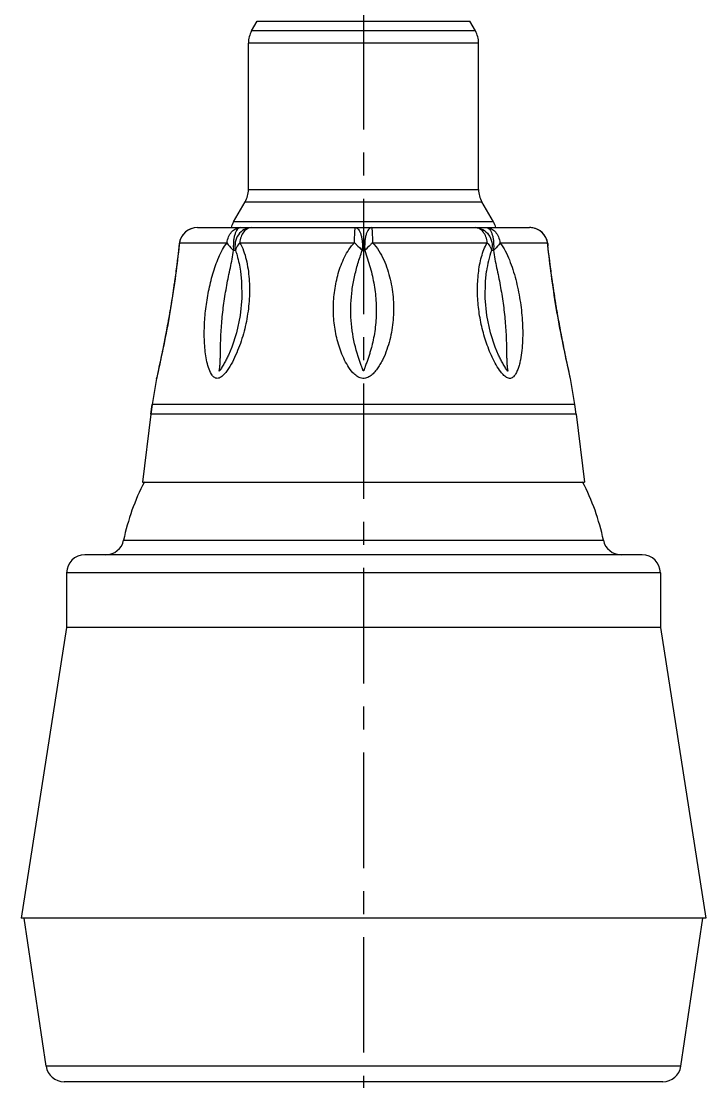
# Model space of a CAD drawing. Header units: millimetres. Extents: x 601 to 1195, y -13 to 407.
# Drawn here: x 702.9 to 740.6, y 237 to 295.4 of the extents above; entities that cross this region are included whole.
import ezdxf

# ---------------------------------------------------------------- set-up
doc = ezdxf.new("R2010")
doc.units = ezdxf.units.MM
doc.header["$LTSCALE"] = 0.1
doc.linetypes.add('CENTERX2', pattern=[101.6, 63.5, -12.7, 12.7, -12.7])
doc.layers.add('02___PRT_ALL_AXES', color=7, linetype='Continuous')
doc.layers.add('CENTER', color=1, linetype='CENTERX2')

msp = doc.modelspace()

# ---------------------------------------------------------------- linework, layer by layer
at = {"color": 7, "linetype": 'Continuous'}
for p, q in [((715.901, 295.356), (727.592, 295.356)), ((727.901, 294.82), (715.592, 294.82)), ((728.08, 294.154), (715.413, 294.154)), ((715.413, 286.088), (728.08, 286.088)), ((715.234, 285.421), (728.258, 285.421)), ((728.901, 284.308), (714.592, 284.308)), ((712.604, 283.999), (730.888, 283.999)), ((711.614, 283.118), (711.607, 283.058)), ((711.619, 283.163), (711.611, 283.117)), ((711.616, 283.138), (711.614, 283.118)), ((711.619, 283.163), (711.616, 283.138)), ((711.619, 283.163), (714.237, 283.163)), ((714.933, 283.163), (721.254, 283.163)), ((722.238, 283.163), (728.559, 283.163)), ((729.255, 283.163), (731.874, 283.163)), ((731.874, 283.163), (731.881, 283.117)), ((731.876, 283.139), (731.874, 283.163)), ((731.879, 283.118), (731.876, 283.139)), ((731.887, 283.045), (731.879, 283.118)), ((731.881, 283.117), (731.897, 282.981)), ((711.564, 282.718), (711.541, 282.53)), ((731.951, 282.53), (731.897, 282.981)), ((731.982, 282.276), (731.948, 282.553)), ((711.473, 281.971), (711.425, 281.6)), ((711.488, 282.091), (711.457, 281.844)), ((711.516, 282.322), (711.473, 281.971)), ((732.036, 281.843), (732.005, 282.091)), ((732.067, 281.6), (732.02, 281.971)), ((711.398, 281.396), (711.363, 281.138)), ((714.98, 281.601), (714.98, 281.596)), ((728.512, 281.596), (728.513, 281.601)), ((732.097, 281.372), (732.058, 281.673)), ((732.129, 281.138), (732.094, 281.396)), ((711.309, 280.751), (711.281, 280.562)), ((711.337, 280.948), (711.296, 280.662)), ((711.366, 281.155), (711.329, 280.893)), ((732.197, 280.662), (732.155, 280.948)), ((732.211, 280.562), (732.184, 280.751)), ((711.232, 280.235), (711.201, 280.037)), ((711.263, 280.443), (711.228, 280.21)), ((711.296, 280.662), (711.254, 280.382)), ((732.238, 280.382), (732.197, 280.662)), ((732.265, 280.21), (732.229, 280.443)), ((732.292, 280.037), (732.261, 280.235)), ((711.141, 279.67), (711.104, 279.446)), ((711.152, 279.734), (711.128, 279.587)), ((711.177, 279.886), (711.141, 279.67)), ((711.202, 280.045), (711.171, 279.849)), ((732.322, 279.849), (732.29, 280.045)), ((732.351, 279.67), (732.316, 279.886)), ((732.365, 279.587), (732.341, 279.734)), ((732.389, 279.446), (732.351, 279.67)), ((711.035, 279.052), (711.005, 278.881)), ((711.058, 279.179), (711.031, 279.026)), ((711.085, 279.334), (711.057, 279.177)), ((711.113, 279.498), (711.08, 279.31)), ((732.412, 279.31), (732.38, 279.498)), ((732.435, 279.177), (732.408, 279.334)), ((732.462, 279.026), (732.435, 279.179)), ((732.479, 278.929), (732.457, 279.052)), ((732.501, 278.81), (732.462, 279.026)), ((710.93, 278.478), (710.89, 278.269)), ((710.95, 278.584), (710.91, 278.371)), ((710.971, 278.695), (710.93, 278.478)), ((710.992, 278.81), (710.954, 278.608)), ((711.013, 278.929), (710.979, 278.742)), ((732.522, 278.695), (732.488, 278.881)), ((732.543, 278.584), (732.513, 278.742)), ((732.563, 278.476), (732.538, 278.608)), ((732.586, 278.354), (732.562, 278.478)), ((710.817, 277.895), (710.776, 277.688)), ((710.861, 278.117), (710.816, 277.89)), ((710.883, 278.233), (710.853, 278.074)), ((710.906, 278.354), (710.871, 278.17)), ((732.609, 278.233), (732.583, 278.371)), ((732.632, 278.117), (732.602, 278.269)), ((732.658, 277.981), (732.621, 278.17)), ((732.696, 277.79), (732.654, 278.004)), ((732.728, 277.631), (732.694, 277.801)), ((710.681, 277.22), (710.628, 276.963)), ((710.718, 277.399), (710.67, 277.169)), ((710.748, 277.55), (710.716, 277.392)), ((710.782, 277.715), (710.737, 277.492)), ((732.76, 277.47), (732.716, 277.688)), ((732.793, 277.308), (732.756, 277.492)), ((732.837, 277.099), (732.792, 277.316)), ((710.575, 276.71), (710.494, 276.328)), ((710.629, 276.971), (710.568, 276.679)), ((714.314, 276.978), (714.314, 276.977)), ((729.179, 276.977), (729.178, 276.978)), ((732.879, 276.897), (732.829, 277.134)), ((732.924, 276.679), (732.863, 276.971)), ((733.063, 276.019), (732.918, 276.71)), ((710.452, 276.126), (710.372, 275.747)), ((710.444, 276.078), (710.393, 275.841)), ((710.492, 276.319), (710.446, 276.097)), ((710.503, 276.371), (710.484, 276.278)), ((733.055, 276.047), (733.038, 276.128)), ((733.105, 275.817), (733.055, 276.047)), ((710.363, 275.702), (710.124, 274.267)), ((710.363, 275.702), (710.372, 275.749)), ((710.364, 275.705), (710.363, 275.702)), ((710.366, 275.712), (710.364, 275.705)), ((710.377, 275.768), (710.366, 275.712)), ((710.393, 275.841), (710.377, 275.768)), ((733.121, 275.743), (733.063, 276.019)), ((733.113, 275.779), (733.105, 275.817)), ((733.115, 275.767), (733.113, 275.779)), ((733.129, 275.702), (733.115, 275.767)), ((733.368, 274.267), (733.129, 275.702)), ((710.046, 273.729), (709.58, 269.999)), ((710.046, 273.729), (710.124, 274.267)), ((733.447, 273.729), (710.046, 273.729)), ((733.368, 274.267), (710.124, 274.267)), ((733.447, 273.729), (733.368, 274.267)), ((733.447, 273.729), (733.913, 269.999)), ((709.58, 269.999), (733.913, 269.999)), ((708.548, 266.799), (734.944, 266.799)), ((737.079, 265.999), (706.413, 265.999)), ((738.08, 264.999), (705.413, 264.999)), ((739.206, 237.852), (704.286, 237.852)), ((738.217, 236.999), (705.276, 236.999))]:
    msp.add_line(p, q, dxfattribs=at)
for points in [[(711.611, 283.117), (711.544, 282.553), (711.51, 282.276)], [(732.02, 281.971), (731.976, 282.322), (731.951, 282.53)], [(711.435, 281.673), (711.395, 281.372), (711.366, 281.155)], [(714.98, 281.596), (715.041, 281.03), (715.051, 280.122), (714.954, 279.155), (714.756, 278.216), (714.499, 277.418), (714.314, 276.977)], [(729.179, 276.977), (728.993, 277.417), (728.736, 278.216), (728.539, 279.154), (728.442, 280.122), (728.451, 281.03), (728.512, 281.596)], [(732.163, 280.893), (732.127, 281.155), (732.097, 281.372)], [(710.482, 276.268), (710.471, 276.219), (710.461, 276.172)]]:
    msp.add_lwpolyline(points, dxfattribs=at)
for centre, radius, start, end in [((716.746, 294.154), 1.333, 150, 180), ((726.746, 294.154), 1.333, 0, 30), ((714.08, 286.088), 1.333, 330, 0), ((729.413, 286.088), 1.333, 180, 210), ((715.746, 283.642), 1.333, 150, 164.39924), ((727.746, 283.642), 1.333, 15.60076, 30), ((712.605, 283), 0.999, 90.02819, 170.5801), ((712.604, 282.999), 1, 90.00254, 160.31586), ((730.888, 282.997), 1.002, 76.13542, 89.97178), ((730.888, 282.999), 1, 19.69743, 89.99745), ((730.889, 283.002), 0.997, 70.98665, 76.10915), ((730.888, 283), 0.999, 62.30693, 70.98487), ((730.887, 282.999), 1.001, 55.88503, 62.29214), ((730.888, 283), 0.999, 48.62497, 55.88649), ((730.886, 282.998), 1.001, 41.48754, 48.60936), ((730.887, 282.999), 1, 35.05441, 41.48855), ((712.602, 282.999), 0.998, 170.53412, 173.22207), ((712.606, 282.998), 1.002, 160.31561, 170.52802), ((730.886, 282.998), 1.002, 27.45035, 35.04267), ((730.888, 283), 0.999, 21.53794, 27.44797), ((730.882, 282.998), 1.005, 12.89022, 21.52559), ((730.886, 282.998), 1.002, 9.47197, 19.68439), ((730.889, 282.999), 0.998, 9.45458, 12.88862), ((730.89, 282.999), 0.998, 6.77709, 9.46587), ((735.222, 280.581), 6.787, 161.44572, 171.36104), ((732.143, 275.538), 1, 9.46232, 12.21867), ((723.276, 272.075), 13.333, 170.53768, 172.87498), ((720.216, 272.075), 13.333, 7.12502, 9.46232), ((707.569, 266.999), 1, 270, 348.46976), ((735.924, 266.999), 1, 191.53024, 270), ((706.413, 264.999), 1, 90, 180), ((737.08, 264.999), 1, 0, 90), ((705.276, 237.999), 1, 188.42697, 270), ((738.217, 237.999), 1, 270, 351.57303)]:
    msp.add_arc(centre, radius, start, end, dxfattribs=at)
for points, knots in [([(714.237, 283.163), (714.251, 283.276), (714.306, 283.491), (714.468, 283.765), (714.696, 283.952), (714.88, 283.999), (714.968, 283.999)], [0, 0, 0, 0, 0.283142, 0.545597, 0.782117, 1, 1, 1, 1]), ([(714.968, 283.999), (714.937, 283.999), (714.869, 283.975), (714.787, 283.891), (714.716, 283.764), (714.657, 283.601), (714.614, 283.407), (714.579, 283.117), (714.581, 282.891), (714.597, 282.741)], [0, 0, 0, 0, 0.065091, 0.145907, 0.249038, 0.374392, 0.518325, 0.675201, 1, 1, 1, 1]), ([(715.596, 283.999), (715.456, 283.999), (715.166, 283.925), (714.833, 283.623), (714.658, 283.199), (714.668, 282.888), (714.704, 282.741)], [0, 0, 0, 0, 0.239708, 0.486484, 0.741639, 1, 1, 1, 1]), ([(715.596, 283.999), (715.516, 283.999), (715.345, 283.95), (715.14, 283.761), (714.994, 283.488), (714.946, 283.275), (714.933, 283.163)], [0, 0, 0, 0, 0.207209, 0.439829, 0.706628, 1, 1, 1, 1]), ([(721.254, 283.163), (721.255, 283.273), (721.257, 283.431), (721.264, 283.631), (721.27, 283.754), (721.276, 283.855), (721.283, 283.928), (721.29, 283.973), (721.296, 283.993), (721.3, 283.999), (721.302, 283.999)], [0, 0, 0, 0, 0.39239, 0.564374, 0.713073, 0.833896, 0.923217, 0.978527, 0.993158, 1, 1, 1, 1]), ([(721.302, 283.999), (721.332, 283.999), (721.4, 283.975), (721.482, 283.89), (721.552, 283.764), (721.611, 283.601), (721.654, 283.407), (721.688, 283.117), (721.686, 282.891), (721.671, 282.741)], [0, 0, 0, 0, 0.064819, 0.145444, 0.248498, 0.373872, 0.517893, 0.6749, 1, 1, 1, 1]), ([(722.19, 283.999), (722.16, 283.999), (722.093, 283.975), (722.011, 283.89), (721.94, 283.764), (721.882, 283.601), (721.839, 283.407), (721.804, 283.117), (721.807, 282.891), (721.822, 282.741)], [0, 0, 0, 0, 0.064819, 0.145443, 0.248497, 0.373871, 0.517893, 0.6749, 1, 1, 1, 1]), ([(722.19, 283.999), (722.192, 283.999), (722.196, 283.993), (722.202, 283.973), (722.209, 283.928), (722.216, 283.855), (722.223, 283.754), (722.228, 283.631), (722.235, 283.431), (722.237, 283.273), (722.238, 283.163)], [0, 0, 0, 0, 0.006842, 0.021473, 0.076783, 0.166104, 0.286927, 0.435626, 0.60761, 1, 1, 1, 1]), ([(727.897, 283.999), (728.037, 283.999), (728.326, 283.925), (728.659, 283.623), (728.834, 283.199), (728.825, 282.888), (728.789, 282.741)], [0, 0, 0, 0, 0.239708, 0.486484, 0.741639, 1, 1, 1, 1]), ([(728.559, 283.163), (728.547, 283.275), (728.498, 283.488), (728.352, 283.761), (728.147, 283.95), (727.976, 283.999), (727.897, 283.999)], [0, 0, 0, 0, 0.293372, 0.560171, 0.792791, 1, 1, 1, 1]), ([(728.525, 283.999), (728.555, 283.999), (728.623, 283.975), (728.705, 283.891), (728.777, 283.764), (728.835, 283.601), (728.879, 283.407), (728.914, 283.117), (728.911, 282.891), (728.896, 282.741)], [0, 0, 0, 0, 0.065089, 0.145906, 0.249038, 0.374391, 0.518325, 0.675201, 1, 1, 1, 1]), ([(728.525, 283.999), (728.612, 283.999), (728.797, 283.952), (729.024, 283.765), (729.187, 283.491), (729.241, 283.276), (729.255, 283.163)], [0, 0, 0, 0, 0.217884, 0.454404, 0.716858, 1, 1, 1, 1]), ([(711.607, 283.058), (711.544, 282.503), (711.409, 281.334), (711.147, 279.556), (710.812, 277.785), (710.562, 276.629), (710.444, 276.078)], [0, 0, 0, 0, 0.236705, 0.498847, 0.761243, 1, 1, 1, 1]), ([(713.382, 275.931), (713.311, 276.046), (713.207, 276.309), (713.105, 276.724), (713.037, 277.166), (712.984, 277.781), (712.98, 278.573), (713.056, 279.535), (713.21, 280.501), (713.44, 281.451), (713.703, 282.216), (713.974, 282.786), (714.139, 283.049), (714.237, 283.163)], [0, 0, 0, 0, 0.053994, 0.111515, 0.171141, 0.232299, 0.357997, 0.486883, 0.617447, 0.748113, 0.876998, 0.93983, 1, 1, 1, 1]), ([(714.933, 283.163), (715.025, 283.031), (715.161, 282.723), (715.302, 282.234), (715.399, 281.715), (715.477, 280.998), (715.481, 280.264), (715.416, 279.529), (715.332, 278.977), (715.215, 278.428), (715.064, 277.888), (714.879, 277.359), (714.661, 276.847), (714.448, 276.44), (714.252, 276.137), (714.091, 275.933), (713.918, 275.767), (713.738, 275.689), (713.6, 275.715), (713.483, 275.787), (713.419, 275.871), (713.382, 275.931)], [0, 0, 0, 0, 0.057138, 0.117797, 0.180287, 0.243977, 0.373678, 0.439386, 0.505449, 0.571734, 0.638092, 0.704341, 0.770214, 0.835211, 0.867046, 0.897949, 0.926916, 0.952005, 0.963487, 0.975115, 1, 1, 1, 1]), ([(714.237, 283.163), (714.258, 283.127), (714.36, 282.972), (714.489, 282.836), (714.597, 282.741)], [0, 0, 0, 0, 0.22748, 1, 1, 1, 1]), ([(714.933, 283.163), (714.903, 283.129), (714.802, 283.004), (714.725, 282.855), (714.704, 282.741)], [0, 0, 0, 0, 0.280821, 1, 1, 1, 1]), ([(721.168, 276.014), (721.059, 276.129), (720.872, 276.389), (720.575, 276.949), (720.309, 277.699), (720.125, 278.635), (720.07, 279.589), (720.14, 280.546), (720.338, 281.486), (720.619, 282.241), (720.934, 282.8), (721.136, 283.055), (721.254, 283.163)], [0, 0, 0, 0, 0.062342, 0.124561, 0.24875, 0.373084, 0.497755, 0.622841, 0.748306, 0.874026, 0.937019, 1, 1, 1, 1]), ([(722.238, 283.163), (722.377, 283.036), (722.607, 282.73), (722.956, 282.062), (723.247, 281.161), (723.413, 280.045), (723.406, 279.105), (723.313, 278.364), (723.199, 277.816), (723.038, 277.281), (722.861, 276.85), (722.689, 276.519), (722.542, 276.28), (722.372, 276.056), (722.172, 275.858), (721.966, 275.734), (721.779, 275.697), (721.589, 275.711), (721.371, 275.818), (721.232, 275.945), (721.168, 276.014)], [0, 0, 0, 0, 0.062891, 0.125817, 0.251345, 0.376528, 0.501239, 0.56347, 0.625615, 0.687712, 0.749816, 0.780909, 0.812039, 0.843226, 0.874492, 0.905825, 0.921601, 0.937383, 0.968714, 1, 1, 1, 1]), ([(721.254, 283.163), (721.291, 283.128), (721.432, 282.99), (721.57, 282.849), (721.671, 282.741)], [0, 0, 0, 0, 0.256022, 1, 1, 1, 1]), ([(722.238, 283.163), (722.202, 283.128), (722.06, 282.99), (721.922, 282.849), (721.822, 282.741)], [0, 0, 0, 0, 0.256022, 1, 1, 1, 1]), ([(729.303, 276.06), (729.209, 276.181), (729.041, 276.444), (728.753, 277.003), (728.463, 277.746), (728.21, 278.671), (728.056, 279.614), (728.002, 280.559), (728.052, 281.487), (728.184, 282.236), (728.36, 282.792), (728.482, 283.05), (728.559, 283.163)], [0, 0, 0, 0, 0.061889, 0.125312, 0.253838, 0.382988, 0.511676, 0.639102, 0.764392, 0.886097, 0.944649, 1, 1, 1, 1]), ([(728.559, 283.163), (728.589, 283.129), (728.69, 283.004), (728.768, 282.855), (728.789, 282.741)], [0, 0, 0, 0, 0.280832, 1, 1, 1, 1]), ([(729.255, 283.163), (729.234, 283.127), (729.132, 282.972), (729.003, 282.836), (728.896, 282.741)], [0, 0, 0, 0, 0.227478, 1, 1, 1, 1]), ([(729.255, 283.163), (729.37, 283.029), (729.557, 282.717), (729.782, 282.216), (729.97, 281.686), (730.181, 280.956), (730.373, 280.023), (730.48, 279.082), (730.51, 278.334), (730.504, 277.785), (730.466, 277.248), (730.403, 276.814), (730.328, 276.48), (730.258, 276.243), (730.168, 276.024), (730.055, 275.833), (729.913, 275.713), (729.774, 275.696), (729.668, 275.725), (729.568, 275.784), (729.44, 275.892), (729.356, 275.991), (729.303, 276.06)], [0, 0, 0, 0, 0.061911, 0.126686, 0.192735, 0.259463, 0.3935, 0.526467, 0.591904, 0.656281, 0.719304, 0.78057, 0.810347, 0.83934, 0.867234, 0.893427, 0.917149, 0.928804, 0.941251, 0.954826, 0.969326, 1, 1, 1, 1]), ([(733.038, 276.128), (732.92, 276.677), (732.672, 277.824), (732.342, 279.579), (732.083, 281.338), (731.949, 282.495), (731.887, 283.045)], [0, 0, 0, 0, 0.239852, 0.50188, 0.763431, 1, 1, 1, 1]), ([(714.314, 276.977), (714.279, 276.902), (714.205, 276.752), (714.107, 276.569), (714.024, 276.426), (713.96, 276.319), (713.904, 276.232), (713.864, 276.172), (713.844, 276.142), (713.833, 276.127), (713.827, 276.119), (713.822, 276.112), (713.807, 276.103), (713.811, 276.122), (713.812, 276.133), (713.815, 276.15), (713.819, 276.171), (713.824, 276.206), (713.831, 276.249), (713.84, 276.319), (713.849, 276.408), (713.859, 276.552), (713.867, 276.736), (713.872, 276.959), (713.876, 277.187), (713.882, 277.496), (713.893, 277.89), (713.917, 278.368), (713.965, 279.018), (714.058, 279.838), (714.218, 280.818), (714.387, 281.626), (714.522, 282.265), (714.579, 282.582), (714.597, 282.741)], [0, 0, 0, 0, 0.032392, 0.064769, 0.080941, 0.097087, 0.113186, 0.121215, 0.125228, 0.127247, 0.128241, 0.129256, 0.130869, 0.132509, 0.134175, 0.135771, 0.139165, 0.142536, 0.14936, 0.156226, 0.170081, 0.184094, 0.212578, 0.241625, 0.271169, 0.301152, 0.362235, 0.424537, 0.48779, 0.616211, 0.745726, 0.874466, 0.937829, 1, 1, 1, 1]), ([(714.597, 282.741), (714.607, 282.744), (714.642, 282.753), (714.682, 282.754), (714.704, 282.741)], [0, 0, 0, 0, 0.309407, 1, 1, 1, 1]), ([(714.704, 282.741), (714.735, 282.648), (714.852, 282.274), (714.935, 281.89), (714.98, 281.601)], [0, 0, 0, 0, 0.251879, 1, 1, 1, 1]), ([(721.455, 276.91), (721.306, 277.372), (721.078, 278.33), (721.02, 279.565), (721.108, 280.556), (721.24, 281.297), (721.433, 282.026), (721.595, 282.502), (721.671, 282.741)], [0, 0, 0, 0, 0.244761, 0.494107, 0.619997, 0.746469, 0.873372, 1, 1, 1, 1]), ([(721.822, 282.741), (721.871, 282.585), (721.976, 282.273), (722.167, 281.644), (722.349, 280.842), (722.456, 279.866), (722.448, 279.051), (722.384, 278.408), (722.307, 277.932), (722.22, 277.543), (722.138, 277.237), (722.07, 277.011), (722.01, 276.825), (721.959, 276.678), (721.921, 276.57), (721.883, 276.463), (721.851, 276.374), (721.825, 276.304), (721.807, 276.252), (721.789, 276.201), (721.774, 276.158), (721.763, 276.131), (721.757, 276.119), (721.755, 276.112), (721.748, 276.108), (721.738, 276.112), (721.732, 276.123), (721.726, 276.139), (721.714, 276.169), (721.7, 276.212), (721.682, 276.263), (721.663, 276.315), (721.638, 276.385), (721.593, 276.51), (721.529, 276.69), (721.479, 276.836), (721.455, 276.91)], [0, 0, 0, 0, 0.064248, 0.128771, 0.257527, 0.385569, 0.512712, 0.575909, 0.638774, 0.701212, 0.732218, 0.763027, 0.79357, 0.808708, 0.823731, 0.838612, 0.853311, 0.860578, 0.867779, 0.874906, 0.881953, 0.88543, 0.886323, 0.887269, 0.888116, 0.88919, 0.891, 0.892749, 0.896256, 0.90332, 0.910463, 0.917678, 0.924957, 0.939677, 0.96961, 1, 1, 1, 1]), ([(728.789, 282.741), (728.795, 282.745), (728.829, 282.758), (728.868, 282.75), (728.896, 282.741)], [0, 0, 0, 0, 0.195842, 1, 1, 1, 1]), ([(728.896, 282.741), (728.914, 282.582), (728.97, 282.265), (729.106, 281.626), (729.274, 280.818), (729.435, 279.838), (729.528, 279.018), (729.576, 278.368), (729.599, 277.89), (729.61, 277.496), (729.616, 277.186), (729.62, 276.959), (729.626, 276.736), (729.633, 276.552), (729.644, 276.408), (729.653, 276.319), (729.662, 276.249), (729.668, 276.206), (729.674, 276.171), (729.677, 276.15), (729.68, 276.133), (729.681, 276.122), (729.684, 276.111), (729.676, 276.106), (729.671, 276.113), (729.666, 276.118), (729.659, 276.127), (729.648, 276.142), (729.628, 276.172), (729.588, 276.232), (729.533, 276.319), (729.469, 276.426), (729.386, 276.569), (729.287, 276.752), (729.214, 276.902), (729.179, 276.977)], [0, 0, 0, 0, 0.062177, 0.125546, 0.2543, 0.383827, 0.512259, 0.575518, 0.637826, 0.698915, 0.7289, 0.758448, 0.787497, 0.815984, 0.829998, 0.843854, 0.850721, 0.857541, 0.860927, 0.864282, 0.865937, 0.867556, 0.869061, 0.8696, 0.870486, 0.871696, 0.872816, 0.874742, 0.878785, 0.886803, 0.902904, 0.919051, 0.935225, 0.967605, 1, 1, 1, 1])]:
    msp.add_open_spline(points, degree=3, knots=knots, dxfattribs=at)
msp.add_open_spline([(721.671, 282.741), (721.719, 282.755), (721.773, 282.755), (721.822, 282.741)], degree=3, dxfattribs=at)
at = {"layer": '02___PRT_ALL_AXES', "color": 7, "linetype": 'Continuous'}
for p, q in [((715.592, 294.82), (715.901, 295.356)), ((727.901, 294.82), (727.592, 295.356)), ((715.413, 286.088), (715.413, 294.154)), ((728.08, 286.088), (728.08, 294.154)), ((714.592, 284.308), (715.234, 285.421)), ((728.901, 284.308), (728.258, 285.421)), ((705.413, 264.999), (705.413, 261.999)), ((738.08, 264.999), (738.08, 261.999)), ((705.413, 261.999), (702.913, 245.999)), ((738.08, 261.999), (705.413, 261.999)), ((738.08, 261.999), (740.58, 245.999)), ((740.58, 245.999), (702.913, 245.999)), ((704.286, 237.852), (703.08, 245.999)), ((739.206, 237.852), (740.413, 245.999))]:
    msp.add_line(p, q, dxfattribs=at)
for centre, start, end in [((720.463, 264.368), 152.37271, 168.46976), ((723.029, 264.368), 11.53024, 27.62729)]:
    msp.add_arc(centre, 12.16, start, end, dxfattribs=at)
at = {"layer": 'CENTER'}
msp.add_line((721.746, 387.189), (721.746, 82.203), dxfattribs=at)

doc.saveas('drawing.dxf')
